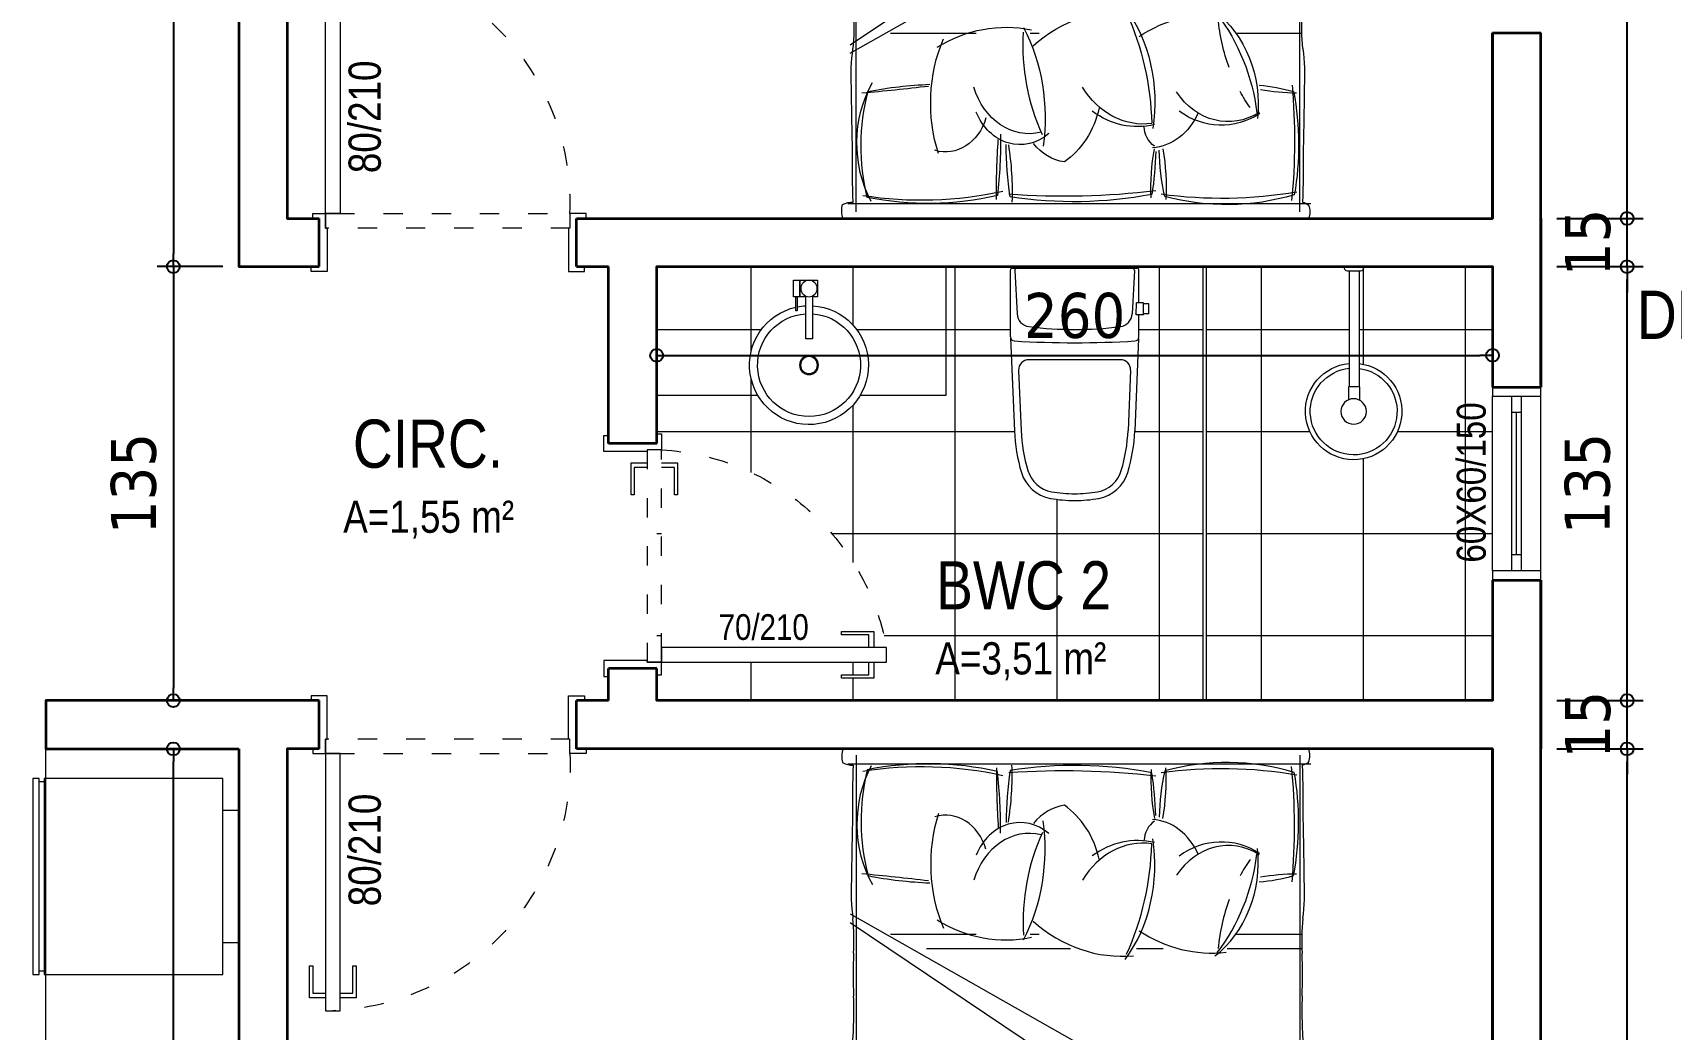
# Model space of a CAD drawing. Header units: millimetres. Extents: x 2030 to 44114, y 1520 to 18221.
# Drawn here: x 39475 to 39985, y 6243 to 6553 of the extents above; entities that cross this region are included whole.
import ezdxf
from ezdxf.enums import TextEntityAlignment as Align

# ---------------------------------------------------------------- set-up
doc = ezdxf.new("R2010")
doc.units = ezdxf.units.MM
doc.linetypes.add('ACAD_ISO03W100', pattern=[30, 12, -18])
for name, color, linetype, lineweight in [('01', 1, 'Continuous', 5), ('018 - Cotas', 244, 'Continuous', 5), ('020 - Textos', 20, 'Continuous', 5), ('030 - Esquadrias', 30, 'Continuous', 5), ('05', 5, 'Continuous', 35), ('055 - Mobilia', 55, 'Continuous', 5), ('08', 8, 'Continuous', 5)]:
    doc.layers.add(name, color=color, linetype=linetype, lineweight=lineweight)
doc.styles.add('LE2', font='tahoma.ttf')
doc.styles.add('ROMANS', font='ARIALN.TTF')
doc.dimstyles.new('000_COTA075', dxfattribs={"dimtxt": 14, "dimasz": 4, "dimexe": 5, "dimexo": 5, "dimgap": 5, "dimtad": 1, "dimdec": 1, "dimzin": 12, "dimdsep": 46, "dimtxsty": 'LE2', "dimblk": 'ORIGIN', "dimcen": 0, "dimclrd": 256, "dimclre": 256, "dimclrt": 2, "dimadec": 0, "dimazin": 0, "dimtfac": 1, "dimtdec": 1, "dimtix": 1, "dimtmove": 2, "dimatfit": 3, "dimfxl": 5, "dimtolj": 1, "dimtzin": 0, "dimarcsym": 0})

# ---------------------------------------------------------------- blocks, each defined once
blk = doc.blocks.new('camacasal')
at = {"linetype": 'Continuous'}
for p, q in [((9645.22, -537.99), (9500.32, -537.99)), ((9504.43, -540.03), (9504.43, -730.75)), ((9642.43, -540.03), (9642.43, -730.75)), ((9501.92, -542.64), (9645.86, -542.64)), ((9502.6, -589.39), (9645.86, -670.57)), ((9502.6, -592), (9643.97, -687)), ((9515.14, -595.67), (9541.84, -595.67)), ((9558.64, -595.67), (9561.35, -595.67)), ((9622.73, -595.67), (9643.13, -595.67)), ((9526.37, -600.09), (9571.09, -600.09)), ((9591.66, -600.09), (9599.94, -600.09)), ((9619.86, -600.09), (9643.14, -600.09)), ((9501.92, -725.99), (9645.86, -725.99))]:
    blk.add_line(p, q, dxfattribs=at)
for centre, major_axis, ratio, start_param, end_param in [((9505.42, -540.28), (0, 6.47), 0.842, 1.208836, 1.888697), ((9641.49, -540.07), (0, 4.89), 0.842, 4.274479, 5.150299), ((9503.47, -533.29), (0, 9.8), 0.842, 2.739883, 3.148436), ((9533.17, -561.44), (0, 33.82), 0.842, 1.003738, 2.161304), ((9718.67, -554.5), (0, 255.77), 0.842, 1.526173, 1.588451), ((9554.49, -560.47), (0, 57.59), 0.842, 1.290258, 1.869961), ((9525.67, -681.82), (-5.28, 138.12), 0.920375, -0.235032, 0.109747), ((9527.17, -654.64), (-2.37, 111.97), 0.927384, -0.22879, 0.163879), ((9761.45, -543.44), (0, 253.42), 0.842, 1.572651, 1.646389), ((9439.12, -562.3), (0, 130.95), 0.842, 4.697616, 4.844219), ((9626.95, -561.08), (0, 90.08), 0.842, 1.388063, 1.569645), ((9483.72, -545.98), (0, 82.26), 0.842, 4.530683, 4.748075), ((9569.16, -889.87), (0, 344.99), 0.842, -0.098335, 0.059287), ((9572.22, -725.69), (0, 182.51), 0.842, -0.158232, 0.129618), ((9650.18, -546.87), (0, 64.17), 0.842, 1.532854, 1.771103), ((9652.6, -561.05), (0, 64.02), 0.842, 1.31499, 1.542654), ((9618.49, -719.22), (-1.79, 175), 0.892797, -0.159755, 0.111568), ((9546.25, -547.44), (0, 64.89), 0.842, 4.523311, 4.766895), ((9619.89, -633.03), (-0.73, 90.77), 0.895432, -0.268651, 0.232626), ((9500.7, -562.3), (0, 166.42), 0.842, 4.609301, 4.825325), ((9578.21, -560.78), (0, 75.88), 0.842, 4.491038, 4.917351), ((9642.28, -537.03), (0, 6.19), 0.842, 3.346004, 3.739523), ((9428.19, -554.5), (0, 255.77), 0.842, 4.694734, 4.757012), ((9524.64, -561.57), (0, 86.78), 0.842, -1.538792, -1.384142), ((11070.52, -608), (0, 1861.91), 0.842, 1.544483, 1.555164), ((9565.21, -573.9), (0, 44.61), 0.842, 1.209558, 2.033355), ((9532.33, -574.34), (0, 15.68), 0.842, -1.240254, 0.256084), ((9555.46, -579.05), (0, 18.11), 0.842, -0.625403, 1.114255), ((9517.48, -569.15), (0, 54.36), 0.842, 4.165301, 4.872919), ((9571.15, -574.46), (0, 19.04), 0.842, 0.120414, 0.803586), ((9557.29, -579.82), (0, 28.1), 0.842, -1.301985, -0.528622), ((9600.57, -567.23), (0, 7.82), 0.842, 0.525578, 1.499193), ((9595.56, -580.57), (0, 20.66), 0.842, -1.078621, -0.060981), ((8076.34, -608), (0, 1861.91), 0.842, -1.555164, -1.544483), ((9558.29, -585.95), (0, 21.61), 0.842, -0.208719, 1.23629), ((9604.74, -591.79), (0, 57.37), 0.842, 1.065446, 1.643222), ((9591.95, -597.97), (0, 31.42), 0.842, -0.202318, 0.558641), ((9620.19, -592.3), (0, 24.21), 0.842, -0.490653, 0.905315), ((9618.05, -597), (0, 30.01), 0.842, -0.494969, 0.54689), ((9593.79, -595), (0, 27.65), 0.842, -0.112388, 0.947457), ((9559.6, -574.19), (0, 44.87), 0.842, 3.999141, 4.89617), ((9531.33, -565.11), (0, 77.33), 0.842, 4.216802, 4.680535), ((9600.48, -573.24), (0, 34.53), 0.842, 3.705792, 4.834562), ((9580.96, -562.2), (0, 57.85), 0.842, 3.967485, 4.56338), ((9660.35, -605.69), (0, 51.67), 0.842, 0.871806, 0.993983), ((9545.65, -582.4), (0, 50.79), 0.842, 1.501623, 1.737181), ((9464.69, -1449.22), (-752.97, 507.04), 0.949114, -1.071902, -1.048613), ((9524.84, -470.51), (-99.89, 56.93), 0.933708, 1.911895, 2.082379), ((9630.53, -531.08), (45.46, 27.09), 0.886413, 4.213526, 4.422493), ((9638.77, -639.87), (63.76, 22.39), 0.922185, 1.217887, 1.385918), ((9601.21, -582.4), (0, 50.79), 0.842, 4.546004, 4.781562), ((9660.35, -605.69), (0, 51.67), 0.842, 1.157122, 1.463526), ((9444.75, -597.64), (0, 70.08), 0.842, 4.656224, 4.809979), ((9551.03, -542.65), (0, 54.81), 0.842, 2.659635, 3.314294), ((9702.11, -597.64), (0, 70.08), 0.842, 1.473207, 1.626961), ((9587.11, -547.79), (0, 54.75), 0.842, 2.499662, 3.220084), ((9615.14, -546.14), (0, 55.42), 0.842, 2.634517, 3.237011), ((9614.33, -608.29), (0, 131.6), 0.842, 1.519791, 1.621802), ((9532.53, -608.29), (0, 131.6), 0.842, 4.661383, 4.763394), ((9407.83, -619.68), (0, 113.92), 0.842, 4.595979, 4.753546), ((9739.04, -619.68), (0, 113.92), 0.842, 1.529639, 1.687206), ((9669.44, -651.94), (3.95, 370), 0.450571, 1.524166, 1.590152), ((9477.42, -651.94), (-3.95, 370), 0.450571, 4.693033, 4.759019), ((9357.39, -675.45), (0, 173.51), 0.842, 4.674038, 4.817059), ((9670.18, -658.58), (0, 30.91), 0.842, 1.530165, 1.909279), ((9633.09, -676.41), (0, 16.71), 0.842, 4.666152, 5.182808), ((9631.78, -677.83), (0, 18.26), 0.842, 4.256376, 4.747939), ((9579.13, -692.86), (0, 90.6), 0.842, 1.451831, 1.633258), ((9653.67, -694.03), (0, 12.59), 0.842, 0.867029, 1.726487), ((9680.7, -699.88), (0, 44.71), 0.842, 1.483451, 1.731891), ((9480.99, -704.02), (0, 26.7), 0.842, 4.598694, 4.920312), ((9591.86, -718.16), (0, 105.73), 0.842, 1.465515, 1.571508), ((9555.01, -718.16), (0, 105.73), 0.842, 4.711678, 4.817671), ((9498.82, -718.36), (0, 4.77), 0.842, 3.905288, 4.737599), ((9648.05, -718.36), (0, 4.77), 0.842, 1.545587, 2.377898), ((9507.16, -728.23), (0, 9.22), 0.842, 0.799084, 2.072077), ((9639.7, -728.23), (0, 9.22), 0.842, 4.211108, 5.484102), ((9549.6, -809.75), (0, 81.16), 0.842, 0.038529, 0.184232), ((9550.19, -779.21), (0, 50.7), 0.842, -0.111538, 0.07549), ((9556.98, -636.73), (0, 92.13), 0.842, 3.115228, 3.209722), ((9570.33, -822.66), (0, 94.5), 0.842, -0.121788, 0.101566), ((9595.6, -822.66), (0, 94.5), 0.842, -0.101566, 0.121788), ((9608.3, -658.15), (0, 70.7), 0.842, 3.063819, 3.171686), ((9616.11, -809.76), (0, 81.25), 0.842, -0.059629, 0.088093), ((9617.55, -809.75), (0, 81.16), 0.842, -0.184232, -0.038529), ((9504.47, -730.42), (0, 5.37), 0.842, 2.00111, 3.439314), ((9501.72, -724.54), (0, 12.04), 0.842, 3.555342, 4.048395), ((9512.95, -734.57), (0, 4.66), 0.842, -0.345033, 0.975018), ((9525.24, -650.78), (77.85, 21.26), 0.992056, 4.311435, 4.59512), ((9583.81, -712.73), (0, 16.75), 0.842, 2.867991, 3.081897), ((9582.13, -712.73), (0, 16.75), 0.842, 3.201289, 3.415195), ((9633.06, -735.72), (-6.32, 3.45), 0.755673, 4.460076, 5.556769), ((9645.15, -724.54), (0, 12.04), 0.842, 2.23479, 2.727844), ((9642.4, -730.42), (0, 5.37), 0.842, 2.843871, 4.282075)]:
    blk.add_ellipse(centre, major_axis=major_axis, ratio=ratio, start_param=start_param, end_param=end_param, dxfattribs=at)
blk = doc.blocks.new('acc4')
for p, q in [((-0.0168, -0.3729), (-0.0179, -0.374)), ((0.0126, -0.3729), (-0.0142, -0.3729)), ((0.015, -0.3729), (0.0161, -0.374))]:
    blk.add_line(p, q)
for points in [[(0, 0), (-0.03, 0), (-0.03, -0.005, 0.414214), (-0.021, -0.014), (-0.0168, -0.014)], [(0.015, -0.014), (0.02, -0.014, 0.414214), (0.029, -0.005), (0.029, 0), (0, 0)]]:
    blk.add_lwpolyline(points, format="xyb")
for points in [[(-0.0168, -0.014), (0.015, -0.014)], [(-0.0168, -0.014), (-0.0168, -0.3729)], [(0.015, -0.014), (0.015, -0.3729)], [(-0.0179, -0.374), (-0.0179, -0.4156)], [(0.0161, -0.374), (0.0161, -0.4141)]]:
    blk.add_lwpolyline(points)
blk.add_circle((0.0006, -0.4506), 0.0396)
for radius in [0.15, 0.135]:
    blk.add_arc((0.0006, -0.4506), radius, 96.6611, 84.5101)
blk = doc.blocks.new('A$C6AF3553C-flat-1')
for p, q in [((-0.3991, -0.5046), (-0.3871, -0.2169)), ((-0.3739, -0.405), (-0.3661, -0.2178)), ((-0.0258, -0.405), (-0.0336, -0.2178)), ((-0.0006, -0.5054), (-0.0126, -0.2169)), ((-0.3424, -0.4379), (-0.0573, -0.4379)), ((-0.4, -0.5091), (-0.4, -0.5775)), ((0, -0.5091), (0, -0.7164)), ((-0.3997, -0.5189), (-0.3997, -0.5189)), ((-0.4305, -0.5807), (-0.4305, -0.6122)), ((-0.4305, -0.5807), (-0.4147, -0.5807)), ((-0.4147, -0.5775), (-0.4147, -0.6154)), ((-0.4147, -0.5775), (-0.3909, -0.5775)), ((-0.3909, -0.5775), (-0.3923, -0.6154)), ((-0.3857, -0.7161), (-0.3789, -0.5807)), ((-0.014, -0.7161), (-0.0209, -0.5807)), ((-0.4305, -0.6122), (-0.4147, -0.6122)), ((-0.4147, -0.6154), (-0.3923, -0.6154)), ((-0.4, -0.6154), (-0.4, -0.7164)), ((-0.0063, -0.7227), (-0.3937, -0.7227))]:
    blk.add_line(p, q)
for centre, radius, start, end in [((-0.1999, -0.4208), 0.4208, 90, 100.3105), ((-0.1999, -0.4208), 0.4208, 79.6895, 90), ((-0.2545, -0.1206), 0.1157, 100.3105, 163.2539), ((-0.2545, -0.1206), 0.0947, 100.3105, 163.2539), ((-0.1999, -0.4208), 0.3997, 90, 100.3105), ((-0.1999, -0.4208), 0.3997, 79.6895, 90), ((-0.1453, -0.1206), 0.0947, 16.7461, 79.6895), ((-0.1453, -0.1206), 0.1157, 16.7461, 79.6895), ((0.1384, -0.2389), 0.526, 163.2539, 177.6082), ((0.1384, -0.2389), 0.5049, 163.2539, 177.6082), ((-0.5381, -0.2389), 0.5049, 2.3918, 16.7461), ((-0.5381, -0.2389), 0.526, 2.3918, 16.7461), ((-0.3424, -0.4064), 0.0316, 177.6082, 270), ((-0.0573, -0.4064), 0.0316, 270, 2.3918), ((-0.3874, -0.5091), 0.0126, 90, 180), ((-0.2, -3.6468), 3.1559, 86.5961, 93.4039), ((-0.0126, -0.5091), 0.0126, 0, 90), ((-0.3369, -0.5828), 0.0421, 97.0567, 177.1036), ((-0.1999, -1.6895), 1.1572, 82.9433, 97.0567), ((-0.0629, -0.5828), 0.0421, 2.8964, 82.9433), ((-0.3937, -0.7164), 0.00631, 180, 270), ((-0.3794, -0.7164), 0.00631, 177.1036, 270), ((-0.0203, -0.7164), 0.00631, 270, 2.8964), ((-0.0063, -0.7164), 0.00631, 270, 0)]:
    blk.add_arc(centre, radius, start, end)
blk = doc.blocks.new('2Geladeira')
for p, q in [((-0.295, -0.606), (-0.295, -0.621)), ((0.295, -0.606), (0.295, -0.621))]:
    blk.add_line(p, q)
blk.add_lwpolyline([(-0.205, -0.05), (-0.205, 0), (0.205, 0), (0.205, -0.05)])
for points in [[(-0.305, -0.606), (-0.305, -0.05), (0.305, -0.05), (0.305, -0.606)], [(-0.305, -0.641), (-0.305, -0.621), (0.305, -0.621), (0.305, -0.641)]]:
    blk.add_lwpolyline(points, close=True)
blk = doc.blocks.new('acc-xx2')
for points in [[(10.4, 212.9), (28.4, 212.9), (28.4, 264.3), (-26.3, 264.3), (-26.3, 212.9), (-10.4, 212.9)], [(-10.4, 215), (-10.4, 82.1), (10.4, 82.1), (10.4, 215)]]:
    blk.add_lwpolyline(points)
for points in [[(28.4, 212.9), (48.7, 212.9), (48.7, 264.3), (28.4, 264.3)], [(36.6, 168.4), (40.5, 168.4), (40.5, 212.9), (36.6, 212.9)]]:
    blk.add_lwpolyline(points, close=True)
blk.add_circle((0, 238.4), 25.5)
at = {"linetype": 'Continuous'}
for radius in [29.4, 26.4]:
    blk.add_circle((0, 0), radius, dxfattribs=at)
for start, end in [(93.2272, 77.3427), (78.587, 86.7728)]:
    blk.add_arc((0, 0), 185, start, end)
blk.add_arc((0, 0), 160, 93.7321, 86.2679, dxfattribs=at)
blk = doc.blocks.new('porta 80')
for points in [[(21649.07, 6830.27), (21644.07, 6830.27), (21644.07, 6820.27), (21645.07, 6820.27), (21645.07, 6828.77), (21649.07, 6828.77)], [(21653.57, 6828.77), (21657.57, 6828.77), (21657.57, 6820.27), (21658.57, 6820.27), (21658.57, 6830.27), (21653.57, 6830.27)]]:
    blk.add_lwpolyline(points)
for points in [[(21649.07, 6754.27), (21649.07, 6834.27), (21653.57, 6834.27), (21653.57, 6754.27)], [(21644.57, 6737.77), (21647.07, 6737.77), (21647.07, 6752.77), (21645.07, 6752.77), (21645.07, 6754.27), (21649.07, 6754.27), (21649.07, 6749.77), (21649.57, 6749.77), (21649.57, 6736.27), (21644.57, 6736.27), (21644.57, 6737.77)], [(21729.57, 6737.77), (21727.07, 6737.77), (21727.07, 6752.77), (21730.07, 6752.77), (21730.07, 6754.27), (21725.07, 6754.27), (21725.07, 6749.77), (21724.57, 6749.77), (21724.57, 6736.27), (21729.57, 6736.27), (21729.57, 6737.77)]]:
    blk.add_lwpolyline(points, close=True)
at = {"layer": '08', "linetype": 'ACAD_ISO03W100', "ltscale": 0.5}
blk.add_lwpolyline([(21652.07, 6754.27), (21725.07, 6754.27), (21725.07, 6749.77), (21649.07, 6749.77), (21649.07, 6754.27), (21652.07, 6754.27)], close=True, dxfattribs=at)
blk.add_arc((21648.3, 6757.5), 76.83, 357.5921, 87.7523, dxfattribs=at)
blk = doc.blocks.new('j60')
for p, q in [((1060.59, -3371.91), (1114.92, -3371.91)), ((1060.59, -3377.91), (1114.92, -3377.91)), ((1060.59, -3380.91), (1114.92, -3380.91)), ((1065.59, -3379.41), (1109.92, -3379.41)), ((1060.59, -3386.91), (1114.92, -3386.91))]:
    blk.add_line(p, q)
at = {"linetype": 'ByBlock'}
for p, q in [((1065.59, -3377.91), (1065.59, -3380.91)), ((1109.92, -3377.91), (1109.92, -3380.91))]:
    blk.add_line(p, q, dxfattribs=at)
for points in [[(1057.76, -3386.91), (1057.76, -3371.91), (1060.59, -3371.91), (1060.59, -3386.91)], [(1114.92, -3386.91), (1114.92, -3371.91), (1117.76, -3371.91), (1117.76, -3386.91)]]:
    blk.add_lwpolyline(points, close=True)
blk = doc.blocks.new('p70')
for points in [[(77377.8, -3689.69), (77372.8, -3689.69), (77372.8, -3699.69), (77373.8, -3699.69), (77373.8, -3691.19), (77377.8, -3691.19)], [(77382.3, -3691.19), (77386.3, -3691.19), (77386.3, -3699.69), (77387.3, -3699.69), (77387.3, -3689.69), (77382.3, -3689.69)], [(77439.8, -3755.69), (77439.8, -3750.69), (77429.8, -3750.69), (77429.8, -3751.69), (77438.3, -3751.69), (77438.3, -3755.69)], [(77438.3, -3760.19), (77438.3, -3764.19), (77429.8, -3764.19), (77429.8, -3765.19), (77439.8, -3765.19), (77439.8, -3760.19)]]:
    blk.add_lwpolyline(points)
for points in [[(77377.8, -3755.69), (77377.8, -3685.69), (77382.3, -3685.69), (77382.3, -3755.69)], [(77373.3, -3772.19), (77375.8, -3772.19), (77375.8, -3757.19), (77373.8, -3757.19), (77373.8, -3755.69), (77377.8, -3755.69), (77377.8, -3760.19), (77378.3, -3760.19), (77378.3, -3773.69), (77373.3, -3773.69), (77373.3, -3772.19)], [(77448.3, -3772.19), (77445.8, -3772.19), (77445.8, -3757.19), (77448.8, -3757.19), (77448.8, -3755.69), (77443.8, -3755.69), (77443.8, -3760.19), (77443.3, -3760.19), (77443.3, -3773.69), (77448.3, -3773.69), (77448.3, -3772.19)]]:
    blk.add_lwpolyline(points, close=True)
at = {"layer": '08', "linetype": 'ACAD_ISO03W100', "ltscale": 0.5}
blk.add_lwpolyline([(77380.8, -3755.69), (77443.8, -3755.69), (77443.8, -3760.19), (77377.8, -3760.19), (77377.8, -3755.69), (77380.8, -3755.69)], close=True, dxfattribs=at)
blk.add_arc((77368.47, -3759.86), 75.45, 3.17, 79.4333, dxfattribs=at)
blk = doc.blocks.new('_Origin')
at = {"color": 0, "linetype": 'ByBlock', "lineweight": -2}
blk.add_line((0, 0), (-1, 0), dxfattribs=at)
blk.add_circle((0, 0), 0.5, dxfattribs=at)
blk = doc.blocks.new('*D222')
at = {"layer": '018 - Cotas', "lineweight": -2, "transparency": 16777216}
for p, q in [((39534.29, 7121.24), (39513.92, 7121.24)), ((39518.92, 7117.24), (39518.92, 6484.74)), ((39534.29, 6480.74), (39513.92, 6480.74))]:
    blk.add_line(p, q, dxfattribs=at)
at = {"layer": 'Defpoints', "color": 0, "transparency": 16777216}
for p in [(39539.29, 7121.24), (39518.92, 6480.74), (39539.29, 6480.74)]:
    blk.add_point(p, dxfattribs=at)
at = {"layer": '018 - Cotas', "lineweight": -2, "transparency": 16777216, "xscale": 4, "yscale": 4, "zscale": 4}
for p, rotation in [((39518.92, 7121.24), 90), ((39518.92, 6480.74), 270)]:
    blk.add_blockref('_Origin', p, dxfattribs=dict(at, rotation=rotation))
at = {"layer": '018 - Cotas', "color": 2, "transparency": 16777216, "insert": (39506.63, 6800.99), "char_height": 14, "attachment_point": 5, "rotation": 90, "style": 'LE2'}
blk.add_mtext('\\A1;640.5', dxfattribs=at)
blk = doc.blocks.new('*D319')
at = {"layer": '018 - Cotas', "lineweight": -2, "transparency": 16777216}
for p, q in [((39669.29, 6475.74), (39669.29, 6448.14)), ((39929.29, 6475.74), (39929.29, 6448.14)), ((39673.29, 6453.14), (39925.29, 6453.14))]:
    blk.add_line(p, q, dxfattribs=at)
at = {"layer": 'Defpoints', "color": 0, "transparency": 16777216}
for p in [(39669.29, 6480.74), (39929.29, 6480.74), (39929.29, 6453.14)]:
    blk.add_point(p, dxfattribs=at)
at = {"layer": '018 - Cotas', "lineweight": -2, "transparency": 16777216, "xscale": 4, "yscale": 4, "zscale": 4, "rotation": 180}
blk.add_blockref('_Origin', (39669.29, 6453.14), dxfattribs=at)
at = {"layer": '018 - Cotas', "lineweight": -2, "transparency": 16777216, "xscale": 4, "yscale": 4, "zscale": 4}
blk.add_blockref('_Origin', (39929.29, 6453.14), dxfattribs=at)
at = {"layer": '018 - Cotas', "color": 2, "transparency": 16777216, "insert": (39799.29, 6465.43), "char_height": 14, "attachment_point": 5, "style": 'LE2'}
blk.add_mtext('\\A1;260', dxfattribs=at)
blk = doc.blocks.new('*D322')
at = {"layer": '018 - Cotas', "lineweight": -2, "transparency": 16777216}
for p, q in [((39949.29, 6330.74), (39976.16, 6330.74)), ((39971.16, 6018.74), (39971.16, 6326.74)), ((39949.29, 6014.74), (39976.16, 6014.74))]:
    blk.add_line(p, q, dxfattribs=at)
at = {"layer": 'Defpoints', "color": 0, "transparency": 16777216}
for p in [(39944.29, 6330.74), (39971.16, 6330.74), (39944.29, 6014.74)]:
    blk.add_point(p, dxfattribs=at)
at = {"layer": '018 - Cotas', "lineweight": -2, "transparency": 16777216, "xscale": 4, "yscale": 4, "zscale": 4}
for p, rotation in [((39971.16, 6330.74), 90), ((39971.16, 6014.74), 270)]:
    blk.add_blockref('_Origin', p, dxfattribs=dict(at, rotation=rotation))
at = {"layer": '018 - Cotas', "color": 2, "transparency": 16777216, "insert": (39958.86, 6172.74), "char_height": 14, "attachment_point": 5, "rotation": 90, "style": 'LE2'}
blk.add_mtext('\\A1;316', dxfattribs=at)
blk = doc.blocks.new('*D323')
at = {"layer": '018 - Cotas', "lineweight": -2, "transparency": 16777216}
for p, q in [((39971.16, 6349.74), (39971.16, 6353.74)), ((39949.29, 6345.74), (39976.16, 6345.74)), ((39971.16, 6330.74), (39971.16, 6345.74)), ((39949.29, 6330.74), (39976.16, 6330.74)), ((39971.16, 6326.74), (39971.16, 6322.74))]:
    blk.add_line(p, q, dxfattribs=at)
at = {"layer": 'Defpoints', "color": 0, "transparency": 16777216}
for p in [(39944.29, 6345.74), (39971.16, 6345.74), (39944.29, 6330.74)]:
    blk.add_point(p, dxfattribs=at)
at = {"layer": '018 - Cotas', "lineweight": -2, "transparency": 16777216, "xscale": 4, "yscale": 4, "zscale": 4}
for p, rotation in [((39971.16, 6345.74), 270), ((39971.16, 6330.74), 90)]:
    blk.add_blockref('_Origin', p, dxfattribs=dict(at, rotation=rotation))
at = {"layer": '018 - Cotas', "color": 2, "transparency": 16777216, "insert": (39958.99, 6338.24), "char_height": 14, "attachment_point": 5, "rotation": 90, "style": 'LE2'}
blk.add_mtext('\\A1;15', dxfattribs=at)
blk = doc.blocks.new('*D324')
at = {"layer": '018 - Cotas', "lineweight": -2, "transparency": 16777216}
for p, q in [((39949.29, 6480.74), (39976.16, 6480.74)), ((39971.16, 6349.74), (39971.16, 6476.74)), ((39949.29, 6345.74), (39976.16, 6345.74))]:
    blk.add_line(p, q, dxfattribs=at)
at = {"layer": 'Defpoints', "color": 0, "transparency": 16777216}
for p in [(39944.29, 6480.74), (39971.16, 6480.74), (39944.29, 6345.74)]:
    blk.add_point(p, dxfattribs=at)
at = {"layer": '018 - Cotas', "lineweight": -2, "transparency": 16777216, "xscale": 4, "yscale": 4, "zscale": 4}
for p, rotation in [((39971.16, 6480.74), 90), ((39971.16, 6345.74), 270)]:
    blk.add_blockref('_Origin', p, dxfattribs=dict(at, rotation=rotation))
at = {"layer": '018 - Cotas', "color": 2, "transparency": 16777216, "insert": (39958.86, 6413.24), "char_height": 14, "attachment_point": 5, "rotation": 90, "style": 'LE2'}
blk.add_mtext('\\A1;135', dxfattribs=at)
blk = doc.blocks.new('*D325')
at = {"layer": '018 - Cotas', "lineweight": -2, "transparency": 16777216}
for p, q in [((39971.16, 6499.74), (39971.16, 6503.74)), ((39949.29, 6495.74), (39976.16, 6495.74)), ((39971.16, 6480.74), (39971.16, 6495.74)), ((39949.29, 6480.74), (39976.16, 6480.74)), ((39971.16, 6476.74), (39971.16, 6472.74))]:
    blk.add_line(p, q, dxfattribs=at)
at = {"layer": 'Defpoints', "color": 0, "transparency": 16777216}
for p in [(39944.29, 6495.74), (39971.16, 6495.74), (39944.29, 6480.74)]:
    blk.add_point(p, dxfattribs=at)
at = {"layer": '018 - Cotas', "lineweight": -2, "transparency": 16777216, "xscale": 4, "yscale": 4, "zscale": 4}
for p, rotation in [((39971.16, 6495.74), 270), ((39971.16, 6480.74), 90)]:
    blk.add_blockref('_Origin', p, dxfattribs=dict(at, rotation=rotation))
at = {"layer": '018 - Cotas', "color": 2, "transparency": 16777216, "insert": (39958.99, 6488.24), "char_height": 14, "attachment_point": 5, "rotation": 90, "style": 'LE2'}
blk.add_mtext('\\A1;15', dxfattribs=at)
blk = doc.blocks.new('*D326')
at = {"layer": '018 - Cotas', "lineweight": -2, "transparency": 16777216}
for p, q in [((39949.29, 6811.24), (39976.16, 6811.24)), ((39971.16, 6499.74), (39971.16, 6807.24)), ((39949.29, 6495.74), (39976.16, 6495.74))]:
    blk.add_line(p, q, dxfattribs=at)
at = {"layer": 'Defpoints', "color": 0, "transparency": 16777216}
for p in [(39944.29, 6811.24), (39971.16, 6811.24), (39944.29, 6495.74)]:
    blk.add_point(p, dxfattribs=at)
at = {"layer": '018 - Cotas', "lineweight": -2, "transparency": 16777216, "xscale": 4, "yscale": 4, "zscale": 4}
for p, rotation in [((39971.16, 6811.24), 90), ((39971.16, 6495.74), 270)]:
    blk.add_blockref('_Origin', p, dxfattribs=dict(at, rotation=rotation))
at = {"layer": '018 - Cotas', "color": 2, "transparency": 16777216, "insert": (39958.86, 6653.49), "char_height": 14, "attachment_point": 5, "rotation": 90, "style": 'LE2'}
blk.add_mtext('\\A1;315.5', dxfattribs=at)
blk = doc.blocks.new('*D360')
at = {"layer": '018 - Cotas', "lineweight": -2, "transparency": 16777216}
for p, q in [((39534.29, 6480.74), (39513.92, 6480.74)), ((39518.92, 6476.74), (39518.92, 6349.74)), ((39534.29, 6345.74), (39513.92, 6345.74))]:
    blk.add_line(p, q, dxfattribs=at)
at = {"layer": 'Defpoints', "color": 0, "transparency": 16777216}
for p in [(39539.29, 6480.74), (39518.92, 6345.74), (39539.29, 6345.74)]:
    blk.add_point(p, dxfattribs=at)
at = {"layer": '018 - Cotas', "lineweight": -2, "transparency": 16777216, "xscale": 4, "yscale": 4, "zscale": 4}
for p, rotation in [((39518.92, 6480.74), 90), ((39518.92, 6345.74), 270)]:
    blk.add_blockref('_Origin', p, dxfattribs=dict(at, rotation=rotation))
at = {"layer": '018 - Cotas', "color": 2, "transparency": 16777216, "insert": (39506.62, 6413.24), "char_height": 14, "attachment_point": 5, "rotation": 90, "style": 'LE2'}
blk.add_mtext('\\A1;135', dxfattribs=at)
blk = doc.blocks.new('*D365')
at = {"layer": '018 - Cotas', "lineweight": -2, "transparency": 16777216}
for p, q in [((39534.29, 6330.74), (39513.92, 6330.74)), ((39518.92, 6018.74), (39518.92, 6326.74)), ((39534.29, 6014.74), (39513.92, 6014.74))]:
    blk.add_line(p, q, dxfattribs=at)
at = {"layer": 'Defpoints', "color": 0, "transparency": 16777216}
for p in [(39518.92, 6330.74), (39539.29, 6330.74), (39539.29, 6014.74)]:
    blk.add_point(p, dxfattribs=at)
at = {"layer": '018 - Cotas', "lineweight": -2, "transparency": 16777216, "xscale": 4, "yscale": 4, "zscale": 4}
for p, rotation in [((39518.92, 6330.74), 90), ((39518.92, 6014.74), 270)]:
    blk.add_blockref('_Origin', p, dxfattribs=dict(at, rotation=rotation))
at = {"layer": '018 - Cotas', "color": 2, "transparency": 16777216, "insert": (39506.62, 6172.74), "char_height": 14, "attachment_point": 5, "rotation": 90, "style": 'LE2'}
blk.add_mtext('\\A1;316', dxfattribs=at)

msp = doc.modelspace()

# ---------------------------------------------------------------- hatches: boundary and pattern name
at = {"layer": '08'}
h = msp.add_hatch(dxfattribs=at)
h.set_pattern_fill('NET', color=256, scale=10)
h.set_pattern_definition([(0, (-35612.38, 55673.69), (0, 31.75), []), (90, (-35612.38, 55673.69), (-31.75, 2e-15), [])])
h.paths.add_polyline_path([(39670.79, 6423.74), (39670.79, 6419.74), (39675.79, 6419.74), (39675.79, 6409.74), (39674.79, 6409.74), (39674.79, 6418.24), (39670.79, 6418.24), (39670.79, 6362.24), (39735.29, 6362.24), (39735.29, 6366.24), (39726.79, 6366.24), (39726.79, 6367.24), (39736.79, 6367.24), (39736.79, 6362.24), (39740.79, 6362.24, 0.345613)], flags=16)
h.paths.add_polyline_path([(39839.29, 6480.74), (39669.29, 6480.74), (39669.29, 6440.74), (39669.29, 6425.74), (39669.29, 6345.74), (39839.29, 6345.74)])
h.paths.add_polyline_path([(39740.79, 6362.24), (39740.79, 6357.74), (39736.79, 6357.74), (39736.79, 6352.74), (39726.79, 6352.74), (39726.79, 6353.74), (39735.29, 6353.74), (39735.29, 6357.74), (39670.79, 6357.74), (39670.79, 6362.24), (39735.29, 6362.24), (39735.29, 6366.24), (39726.79, 6366.24), (39726.79, 6367.24), (39736.79, 6367.24), (39736.79, 6362.24)], flags=16)
h.paths.add_polyline_path([(39712.6, 6468.15), (39712.6, 6471.39), (39711.79, 6471.39), (39711.79, 6476.53), (39713.82, 6476.53), (39719.28, 6476.53), (39719.28, 6471.39), (39717.7, 6471.39), (39717.7, 6468.57, -14.405015)], flags=16)
h.paths.add_polyline_path([(39780.55, 6429.66), (39779.35, 6458.52, -0.075109), (39779.29, 6458.89), (39779.29, 6479.61, -0.414233), (39779.92, 6480.24), (39818.66, 6480.24, -0.414233), (39819.29, 6479.61), (39819.29, 6469.51), (39820.76, 6469.51), (39820.76, 6469.2), (39822.34, 6469.2), (39822.34, 6466.04), (39820.76, 6466.04), (39820.76, 6465.73), (39819.29, 6465.73), (39819.29, 6458.89, -0.092739), (39819.21, 6458.43), (39818, 6429.66, -0.062713), (39815.82, 6416.7, -0.281776), (39806.81, 6408.65, -0.045017), (39799.28, 6407.97, -0.045018), (39791.75, 6408.65, -0.281763), (39782.74, 6416.7, -0.062714)], flags=16)
h.paths.add_polyline_path([(39782.66, 6429.75), (39781.87, 6448.48, -0.426486), (39785.03, 6451.77), (39813.53, 6451.77, -0.426502), (39816.68, 6448.48), (39815.9, 6429.75, -0.062713), (39813.81, 6417.31, -0.281777), (39806.43, 6410.72, -0.045017), (39799.28, 6410.08, -0.045018), (39792.12, 6410.72, -0.281763), (39784.75, 6417.31, -0.062714)], flags=0)
h.paths.add_polyline_path([(39713.72, 6450.1, -1), (39719.6, 6450.1, -1)], flags=0)
h.paths.add_polyline_path([(39714.02, 6450.1, -1), (39719.3, 6450.1, -1)], flags=0)
h.paths.add_polyline_path([(39714.11, 6473.94, -1), (39719.21, 6473.94, -1)], flags=0)
h.paths.add_polyline_path([(39929.29, 6480.74), (39889.14, 6480.74), (39889.14, 6480.24, -0.414214), (39888.24, 6479.34), (39887.82, 6479.34), (39887.82, 6450.58, -18.843582), (39884.64, 6450.62), (39884.64, 6479.34), (39884.14, 6479.34, -0.414214), (39883.24, 6480.24), (39883.24, 6480.74), (39840.29, 6480.74), (39840.29, 6345.74), (39929.29, 6345.74)])
h.paths.add_polyline_path([(39686.48, 6362.42), (39718.65, 6362.42), (39718.65, 6374.83), (39686.48, 6374.83)], flags=8)
h.paths.add_polyline_path([(39752.3, 6369.95), (39814.48, 6369.95), (39814.48, 6393.23), (39752.3, 6393.23)], flags=24)
h.paths.add_polyline_path([(39753.54, 6349.9), (39811.72, 6349.9), (39811.72, 6370.93), (39753.54, 6370.93)], flags=24)
h.paths.add_polyline_path([(39929.65, 6386.32), (39929.65, 6440.86), (39915.69, 6440.86), (39915.69, 6386.32)], flags=9)

# ---------------------------------------------------------------- linework, layer by layer
at = {"layer": '05'}
for p, q in [((39929.29, 6553.49), (39944.29, 6553.49)), ((39564.29, 6480.74), (39564.29, 6495.74)), ((39644.29, 6480.74), (39644.29, 6495.74)), ((39929.29, 6443.24), (39944.29, 6443.24)), ((39669.29, 6425.74), (39654.29, 6425.74)), ((39929.29, 6383.24), (39944.29, 6383.24)), ((39669.29, 6355.74), (39654.29, 6355.74)), ((39669.29, 6345.74), (39669.29, 6355.74)), ((39564.29, 6330.74), (39564.29, 6345.74)), ((39644.29, 6330.74), (39644.29, 6345.74))]:
    msp.add_line(p, q, dxfattribs=at)
for points in [[(39539.29, 6826.24), (39539.29, 6480.74), (39564.29, 6480.74)], [(39929.29, 6753.49), (39929.29, 6811.24), (39554.29, 6811.24), (39554.29, 6495.74), (39564.29, 6495.74)], [(39644.29, 6495.74), (39929.29, 6495.74), (39929.29, 6553.49)], [(39929.29, 6553.49), (39929.29, 6495.74)], [(39944.29, 6443.24), (39944.29, 6553.49)], [(39944.29, 6480.74), (39944.29, 6553.49)], [(39654.29, 6495.74), (39654.29, 6495.74), (39929.29, 6495.74)], [(39944.29, 6495.74), (39944.29, 6443.24)], [(39644.29, 6480.74), (39654.29, 6480.74)], [(39654.29, 6425.74), (39654.29, 6480.74)], [(39669.29, 6480.74), (39929.29, 6480.74)], [(39669.29, 6425.74), (39669.29, 6480.74), (39929.29, 6480.74), (39929.29, 6443.24)], [(39929.29, 6480.74), (39929.29, 6443.24)], [(39929.29, 6383.24), (39929.29, 6345.74), (39669.29, 6345.74), (39669.29, 6355.74)], [(39841.79, 5999.74), (39944.29, 5999.74), (39944.29, 6383.24)], [(39929.29, 6383.24), (39929.29, 6345.74)], [(39944.29, 6383.24), (39944.29, 6330.74)], [(39654.29, 6345.74), (39654.29, 6355.74)], [(39539.29, 6345.74), (39479.29, 6345.74), (39479.29, 6330.74), (39539.29, 6330.74)], [(39564.29, 6345.74), (39539.29, 6345.74)], [(39654.29, 6345.74), (39644.29, 6345.74)], [(39929.29, 6345.74), (39669.29, 6345.74)], [(39841.79, 5999.74), (39944.29, 5999.74), (39944.29, 6345.74)], [(39539.29, 6330.74), (39539.29, 6014.74)], [(39564.29, 6330.74), (39554.29, 6330.74), (39554.29, 6014.74), (39641.79, 6014.74)], [(39841.79, 6014.74), (39929.29, 6014.74), (39929.29, 6330.74), (39644.29, 6330.74)], [(39929.29, 6330.74), (39654.29, 6330.74)], [(39929.29, 6330.74), (39929.29, 6014.74), (39841.79, 6014.74)]]:
    msp.add_lwpolyline(points, dxfattribs=at)
at = {"layer": '055 - Mobilia'}
for p, q in [((39839.29, 6345.74), (39839.29, 6480.74)), ((39840.29, 6345.74), (39840.29, 6480.74))]:
    msp.add_line(p, q, dxfattribs=at)
msp.add_lwpolyline([(39732.62, 6440.74), (39759.29, 6440.74), (39759.29, 6480.74), (39669.29, 6480.74), (39669.29, 6440.74), (39700.7, 6440.74)], dxfattribs=at)
msp.add_lwpolyline([(39479.29, 6330.74), (39539.29, 6330.74), (39539.29, 6014.74), (39479.29, 6014.74)], close=True, dxfattribs=at)

# ---------------------------------------------------------------- block references
at = {"layer": '01'}
msp.add_blockref('porta 80', (17917.23, -257.03), dxfattribs=at)
at = {"layer": '01', "xscale": -1}
for name, p, rotation in [('p70', (43426.48, -71020.06), 270), ('porta 80', (17917.23, 13083.51), 180)]:
    msp.add_blockref(name, p, dxfattribs=dict(at, rotation=rotation))
at = {"layer": '030 - Esquadrias', "xscale": -1, "rotation": 270}
msp.add_blockref('j60', (43316.2, 5325.49), dxfattribs=at)
at = {"layer": '055 - Mobilia', "xscale": -1, "rotation": 180}
msp.add_blockref('camacasal', (30226.86, 5957.75), dxfattribs=at)
at = {"layer": '055 - Mobilia', "yscale": 100, "zscale": 100}
for name, p, xscale, rotation in [('A$C6AF3553C-flat-1', (39779.29, 6407.97), 100, 180), ('2Geladeira', (39539.29, 6291.01), -100, 270.0000000000105)]:
    msp.add_blockref(name, p, dxfattribs=dict(at, xscale=xscale, rotation=rotation))
at = {"layer": '055 - Mobilia'}
for name, p, xscale, yscale, zscale in [('acc4', (39886.14, 6480.74), -100, 100, 100), ('acc-xx2', (39716.66, 6450.1), -0.1, 0.1, 0.1)]:
    msp.add_blockref(name, p, dxfattribs=dict(at, xscale=xscale, yscale=yscale, zscale=zscale))
msp.add_blockref('camacasal', (30226.86, 6868.74), dxfattribs=at)

# ---------------------------------------------------------------- texts
at = {"layer": '020 - Textos', "style": 'ROMANS'}
for s, height, p in [('80/210', 10, (39583.44, 6509.82)), ('60X60/150', 9, (39927.17, 6388.65)), ('80/210', 10, (39583.44, 6281.74))]:
    msp.add_text(s, height=height, rotation=90, dxfattribs=at).set_placement(p)
for s, p in [('DESCOBERTO', (40034.33, 6458.26)), ('CIRC.', (39598.15, 6418.16)), ('BWC 2', (39783.39, 6374.09))]:
    msp.add_text(s, height=15, dxfattribs=at).set_placement(p, align=Align.CENTER)
msp.add_text('70/210', height=8, dxfattribs=at).set_placement((39688.55, 6364.62))
at = {"layer": '020 - Textos', "char_height": 10, "width": 130.9131, "attachment_point": 8, "line_spacing_factor": 0.994243, "style": 'ROMANS'}
for s, insert in [('A=1,55 m²', (39598.35, 6396.09)), ('A=3,51 m²', (39782.54, 6352.02))]:
    msp.add_mtext(s, dxfattribs=dict(at, insert=insert))

# ---------------------------------------------------------------- dimensions: what is measured, and where the dimension line sits
at = {"layer": '018 - Cotas'}
for base, p1, p2, picture, middle in [((39518.92, 6480.74), (39539.29, 7121.24), (39539.29, 6480.74), '*D222', (39506.63, 6800.99)), ((39971.16, 6811.24), (39944.29, 6495.74), (39944.29, 6811.24), '*D326', (39958.86, 6653.49)), ((39971.16, 6495.74), (39944.29, 6480.74), (39944.29, 6495.74), '*D325', (39958.99, 6488.24)), ((39518.92, 6345.74), (39539.29, 6480.74), (39539.29, 6345.74), '*D360', (39506.62, 6413.24)), ((39971.16, 6480.74), (39944.29, 6345.74), (39944.29, 6480.74), '*D324', (39958.86, 6413.24)), ((39971.16, 6345.74), (39944.29, 6330.74), (39944.29, 6345.74), '*D323', (39958.99, 6338.24)), ((39518.92, 6330.74), (39539.29, 6014.74), (39539.29, 6330.74), '*D365', (39506.62, 6172.74)), ((39971.16, 6330.74), (39944.29, 6014.74), (39944.29, 6330.74), '*D322', (39958.86, 6172.74))]:
    dim = msp.add_linear_dim(base=base, p1=p1, p2=p2, angle=90, dimstyle='000_COTA075', dxfattribs=at)
    dim.commit()
    dim.dimension.update_dxf_attribs({"geometry": picture, "text_midpoint": middle})
dim = msp.add_linear_dim(base=(39929.29, 6453.14), p1=(39669.29, 6480.74), p2=(39929.29, 6480.74), dimstyle='000_COTA075', dxfattribs=at)
dim.commit()
dim.dimension.update_dxf_attribs({"geometry": '*D319', "text_midpoint": (39799.29, 6465.43)})

doc.saveas('drawing.dxf')
